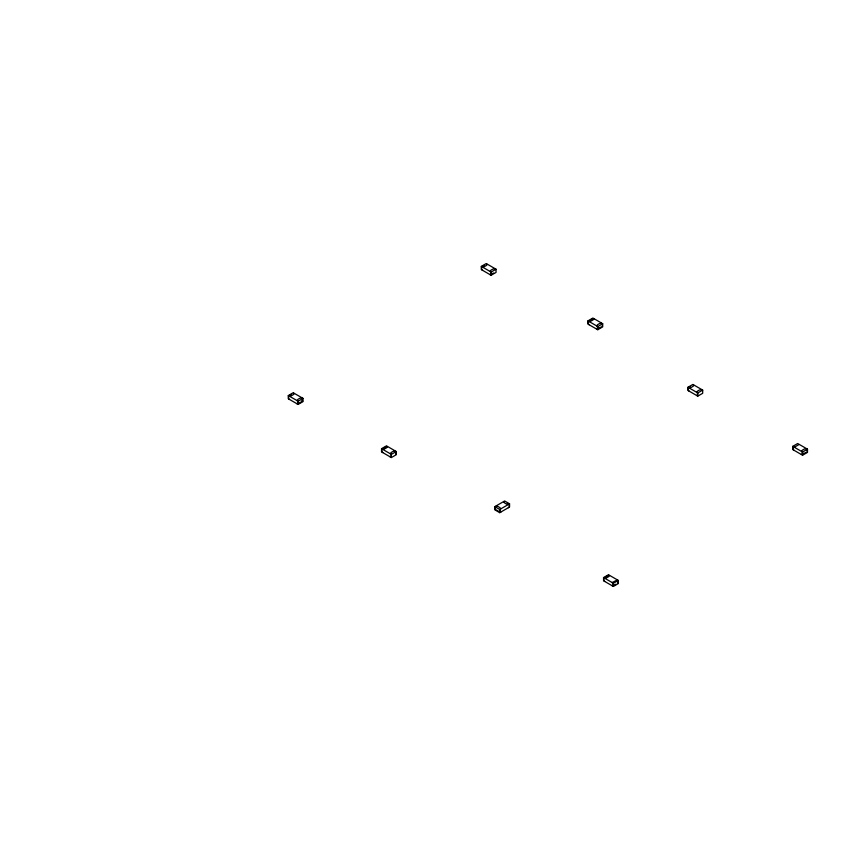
<?xml version="1.0" encoding="UTF-8"?>
<svg xmlns="http://www.w3.org/2000/svg" width="850" height="850" viewBox="0 0 850 850"><rect width="100%" height="100%" fill="white"/><g stroke="black" fill="none" stroke-linecap="round" stroke-linejoin="round"><path stroke-width="1.27" d="M481.302 266.39L486.221 263.553L496.049 269.227L496.049 272.425L491.13 275.262L481.302 269.588L481.302 266.39L491.13 272.064L496.049 269.227M482.587 266.358L484.553 265.221M489.897 274.55L493.776 273.02M288.288 395.558L293.197 392.721L303.025 398.395L303.025 401.593L298.116 404.43L288.288 398.756L288.288 395.558L298.116 401.232L303.025 398.395M289.574 395.526L291.539 394.389M296.884 403.718L297.808 403.899L302.717 401.062L301.803 400.531M587.945 320.864L592.864 318.027L602.692 323.712L602.692 326.899L597.773 329.736L587.945 324.062L587.945 320.864L597.773 326.549L602.692 323.712M590.219 320.269L593.173 318.559C596.179 318.644 589.22 322.671 588.253 321.406L588.253 323.882L589.178 324.774M381.533 448.694L386.453 445.857L396.281 451.531L396.281 454.718L391.361 457.555L381.533 451.881L381.533 448.694L391.361 454.368L396.281 451.531M381.841 449.225L386.761 446.388C389.767 446.473 382.808 450.489 381.841 449.225L381.841 451.711L382.766 452.593M596.551 329.024L601.396 326.931M687.958 387.26L692.867 384.423L702.695 390.097L702.695 393.295L697.786 396.132L687.958 390.458L687.958 387.26L697.786 392.934L702.695 390.097M689.18 391.159L688.266 390.277L688.266 387.791L690.232 386.665M494.817 506.642L504.645 500.969L509.564 503.806L509.564 507.004L499.726 512.678L494.817 509.841L494.817 506.642L499.726 509.479L509.564 503.806M504.337 501.5C501.33 501.585 508.289 505.601 509.256 504.337L509.256 506.823L508.332 507.705M792.753 446.356L797.672 443.509L807.5 449.193L807.5 452.381L802.581 455.217L792.753 449.544L792.753 446.356L802.581 452.03L807.5 449.193M801.359 454.506L806.214 452.413M603.553 577.575L608.462 574.738L618.29 580.412L618.29 583.61L613.381 586.447L603.553 580.773L603.553 577.575L613.381 583.249L618.29 580.412M604.839 577.543L608.77 575.269C611.777 575.354 604.817 579.371 603.861 578.106L603.861 580.593L604.775 581.485M612.149 585.735L616.016 584.216M486.519 264.084C489.536 264.169 482.577 268.186 481.61 266.921L481.61 269.408L482.534 270.289M495.741 269.408C494.774 267.197 487.815 271.214 490.822 272.244L490.822 274.731M693.175 384.954C696.182 385.039 689.233 389.056 688.266 387.791M702.387 390.277C701.431 388.067 694.471 392.084 697.478 393.114L697.478 395.601L696.554 395.42M507.291 503.2L509.256 504.337M499.056 511.572L495.125 509.309L495.125 506.823C496.092 504.613 503.051 508.629 500.034 509.66L500.034 512.146L500.958 511.966M293.505 393.252C296.512 393.337 289.563 397.354 288.596 396.089L288.596 398.576L289.51 399.468M302.717 398.576C301.761 396.366 294.801 400.382 297.808 401.413L297.808 403.899M807.192 451.849L807.192 449.363C806.225 447.153 799.266 451.169 802.283 452.2L802.283 454.686M802.581 452.03L802.581 455.217M798.904 444.582L793.985 447.419L793.061 446.888L793.061 449.363L793.985 450.256M697.786 392.934L697.786 396.132M617.982 580.593L617.982 583.079M617.068 580.061L612.149 582.548L613.073 583.429L613.073 585.916M613.381 583.249L613.381 586.447M602.384 326.368L602.384 323.882C601.418 321.672 594.458 325.688 597.465 326.719L597.465 329.205M597.773 326.549L597.773 329.736M499.726 509.479L499.726 512.678M491.13 272.064L491.13 275.262M395.973 454.187L395.973 451.711C395.006 449.491 388.046 453.517 391.064 454.548L391.064 457.024L390.139 456.854M391.361 454.368L391.361 457.555M298.116 401.232L298.116 404.43"/></g></svg>
